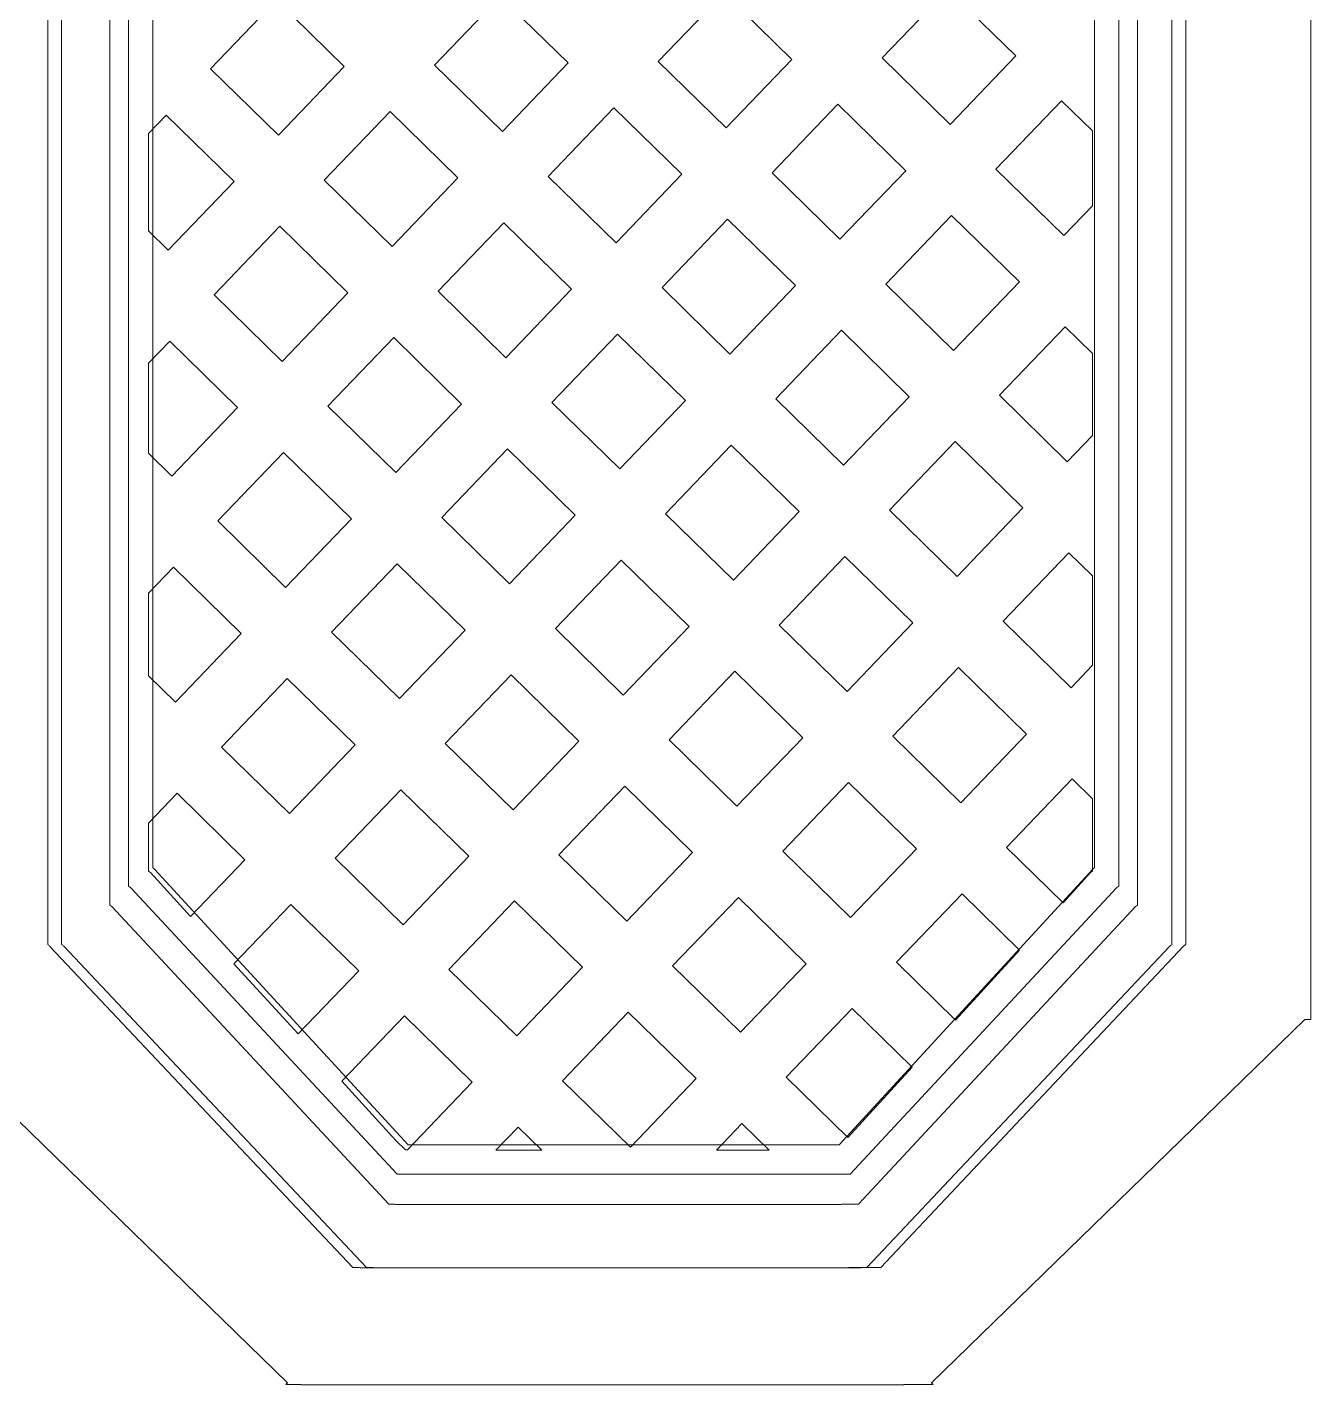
# Model space of a CAD drawing. Header units: centimetres. Extents: x -15.1 to 15.1, y -14.2 to 14.2.
# Drawn here: x 4.19 to 15.07, y -14.17 to -2.66 of the extents above; entities that cross this region are included whole.
import ezdxf

# ---------------------------------------------------------------- set-up
doc = ezdxf.new("R2010")
doc.units = ezdxf.units.CM
doc.header["$MEASUREMENT"] = 0
doc.layers.add('Layer 1', color=7, linetype='Continuous')

msp = doc.modelspace()

# ---------------------------------------------------------------- linework, layer by layer
at = {"layer": 'Layer 1', "color": 254, "lineweight": 15}
for points, knots in [([(-5.45154, 2.48245), (-5.45154, 2.48245), (-5.43583, 2.46839), (-5.43583, 2.46839), (-5.43583, 2.46839), (-5.43583, 2.46839), (-8.60091, -0.61401), (-8.60091, -0.61401), (-8.60091, -0.61401), (-8.60091, -0.61401), (-8.65217, -0.61401), (-8.65217, -0.61401), (-8.65217, -0.61401), (-8.65217, -0.61401), (-8.65217, -0.64874), (-8.65217, -0.64874), (-8.65217, -0.64874), (-8.65217, -0.64874), (-8.65217, -11.0386), (-8.65217, -11.0386), (-8.65217, -11.0386), (-8.65217, -11.0386), (-8.65217, -11.0725), (-8.65217, -11.0725), (-8.65217, -11.0725), (-8.65217, -11.0725), (-8.60091, -11.0725), (-8.60091, -11.0725), (-8.60091, -11.0725), (-8.60091, -11.0725), (-5.43583, -14.15489), (-5.43583, -14.15489), (-5.43583, -14.15489), (-5.43583, -14.15489), (-5.45154, -14.16895), (-5.45154, -14.16895), (-5.45154, -14.16895), (-5.45154, -14.16895), (-5.32421, -14.16895), (-5.32421, -14.16895), (-5.32421, -14.16895), (-5.32421, -14.16895), (-5.32421, -14.17144), (-5.32421, -14.17144), (-5.32421, -14.17144), (-5.32421, -14.17144), (-0.21197, -14.17144), (-0.21197, -14.17144), (-0.21197, -14.17144), (-0.21197, -14.17144), (-0.21197, -14.16895), (-0.21197, -14.16895), (-0.21197, -14.16895), (-0.21197, -14.16895), (0.03856, -14.16895), (0.03856, -14.16895), (0.03856, -14.16895), (0.03856, -14.16895), (0.02285, -14.15489), (0.02285, -14.15489), (0.02285, -14.15489), (0.02285, -14.15489), (3.18793, -11.0725), (3.18793, -11.0725), (3.18793, -11.0725), (3.18793, -11.0725), (3.22845, -11.0725), (3.22845, -11.0725), (3.22845, -11.0725), (3.22845, -11.0725), (6.39353, -14.15489), (6.39353, -14.15489), (6.39353, -14.15489), (6.39353, -14.15489), (6.37782, -14.16895), (6.37782, -14.16895), (6.37782, -14.16895), (6.37782, -14.16895), (6.50515, -14.16895), (6.50515, -14.16895), (6.50515, -14.16895), (6.50515, -14.16895), (6.50515, -14.17144), (6.50515, -14.17144), (6.50515, -14.17144), (6.50515, -14.17144), (11.6174, -14.17144), (11.6174, -14.17144), (11.6174, -14.17144), (11.6174, -14.17144), (11.6174, -14.16895), (11.6174, -14.16895), (11.6174, -14.16895), (11.6174, -14.16895), (11.86793, -14.16895), (11.86793, -14.16895), (11.86793, -14.16895), (11.86793, -14.16895), (11.85222, -14.15489), (11.85222, -14.15489), (11.85222, -14.15489), (11.85222, -14.15489), (15.0173, -11.0725), (15.0173, -11.0725), (15.0173, -11.0725), (15.0173, -11.0725), (15.06856, -11.0725), (15.06856, -11.0725), (15.06856, -11.0725), (15.06856, -11.0725), (15.06856, -11.03777), (15.06856, -11.03777), (15.06856, -11.03777), (15.06856, -11.03777), (15.06856, -0.64791), (15.06856, -0.64791), (15.06856, -0.64791), (15.06856, -0.64791), (15.06856, -0.61401), (15.06856, -0.61401), (15.06856, -0.61401), (15.06856, -0.61401), (15.0173, -0.61401), (15.0173, -0.61401), (15.0173, -0.61401), (15.0173, -0.61401), (11.85222, 2.46839), (11.85222, 2.46839), (11.85222, 2.46839), (11.85222, 2.46839), (11.86793, 2.48245), (11.86793, 2.48245), (11.86793, 2.48245), (11.86793, 2.48245), (10.335, 2.48245), (10.335, 2.48245), (10.335, 2.48245), (10.335, 2.48245), (10.335, 2.47997), (10.335, 2.47997), (10.335, 2.47997), (10.335, 2.47997), (7.91076, 2.47997), (7.91076, 2.47997), (7.91076, 2.47997), (7.91076, 2.47997), (7.91076, 2.48245), (7.91076, 2.48245), (7.91076, 2.48245), (7.91076, 2.48245), (6.37783, 2.48245), (6.37783, 2.48245), (6.37783, 2.48245), (6.37783, 2.48245), (6.39354, 2.46839), (6.39354, 2.46839), (6.39354, 2.46839), (6.39354, 2.46839), (3.22846, -0.61401), (3.22846, -0.61401), (3.22846, -0.61401), (3.22846, -0.61401), (3.18794, -0.61401), (3.18794, -0.61401), (3.18794, -0.61401), (3.18794, -0.61401), (0.02286, 2.46839), (0.02286, 2.46839), (0.02286, 2.46839), (0.02286, 2.46839), (0.03857, 2.48245), (0.03857, 2.48245), (0.03857, 2.48245), (0.03857, 2.48245), (-1.49436, 2.48245), (-1.49436, 2.48245), (-1.49436, 2.48245), (-1.49436, 2.48245), (-1.49436, 2.47997), (-1.49436, 2.47997), (-1.49436, 2.47997), (-1.49436, 2.47997), (-3.9186, 2.47997), (-3.9186, 2.47997), (-3.9186, 2.47997), (-3.9186, 2.47997), (-3.9186, 2.48245), (-3.9186, 2.48245), (-3.9186, 2.48245), (-3.9186, 2.48245), (-5.45153, 2.48245), (-5.45153, 2.48245), (-5.45153, 2.48245), (-5.45153, 2.48245), (-5.45154, 2.48245), (-5.45154, 2.48245)], [0, 0, 0, 0, 0.02, 0.02, 0.02, 0.02, 0.04, 0.04, 0.04, 0.04, 0.06, 0.06, 0.06, 0.06, 0.08, 0.08, 0.08, 0.08, 0.1, 0.1, 0.1, 0.1, 0.12, 0.12, 0.12, 0.12, 0.14, 0.14, 0.14, 0.14, 0.16, 0.16, 0.16, 0.16, 0.18, 0.18, 0.18, 0.18, 0.2, 0.2, 0.2, 0.2, 0.22, 0.22, 0.22, 0.22, 0.24, 0.24, 0.24, 0.24, 0.26, 0.26, 0.26, 0.26, 0.28, 0.28, 0.28, 0.28, 0.3, 0.3, 0.3, 0.3, 0.32, 0.32, 0.32, 0.32, 0.34, 0.34, 0.34, 0.34, 0.36, 0.36, 0.36, 0.36, 0.38, 0.38, 0.38, 0.38, 0.4, 0.4, 0.4, 0.4, 0.42, 0.42, 0.42, 0.42, 0.44, 0.44, 0.44, 0.44, 0.46, 0.46, 0.46, 0.46, 0.48, 0.48, 0.48, 0.48, 0.5, 0.5, 0.5, 0.5, 0.52, 0.52, 0.52, 0.52, 0.54, 0.54, 0.54, 0.54, 0.56, 0.56, 0.56, 0.56, 0.58, 0.58, 0.58, 0.58, 0.6, 0.6, 0.6, 0.6, 0.62, 0.62, 0.62, 0.62, 0.64, 0.64, 0.64, 0.64, 0.66, 0.66, 0.66, 0.66, 0.68, 0.68, 0.68, 0.68, 0.7, 0.7, 0.7, 0.7, 0.72, 0.72, 0.72, 0.72, 0.74, 0.74, 0.74, 0.74, 0.76, 0.76, 0.76, 0.76, 0.78, 0.78, 0.78, 0.78, 0.8, 0.8, 0.8, 0.8, 0.82, 0.82, 0.82, 0.82, 0.84, 0.84, 0.84, 0.84, 0.86, 0.86, 0.86, 0.86, 0.88, 0.88, 0.88, 0.88, 0.9, 0.9, 0.9, 0.9, 0.92, 0.92, 0.92, 0.92, 0.94, 0.94, 0.94, 0.94, 0.96, 0.96, 0.96, 0.96, 1, 1, 1, 1]), ([(8.19597, -2.40076), (8.19597, -2.40076), (8.77144, -2.963), (8.77144, -2.963), (8.77144, -2.963), (8.77144, -2.963), (8.21416, -3.54426), (8.21416, -3.54426), (8.21416, -3.54426), (8.21416, -3.54426), (7.63869, -2.98202), (7.63869, -2.98202), (7.63869, -2.98202), (7.63869, -2.98202), (8.19597, -2.40076), (8.19597, -2.40076)], [0, 0, 0, 0, 0.2, 0.2, 0.2, 0.2, 0.4, 0.4, 0.4, 0.4, 0.6, 0.6, 0.6, 0.6, 1, 1, 1, 1]), ([(10.09353, -2.36935), (10.09353, -2.36935), (10.669, -2.93324), (10.669, -2.93324), (10.669, -2.93324), (10.669, -2.93324), (10.11172, -3.5145), (10.11172, -3.5145), (10.11172, -3.5145), (10.11172, -3.5145), (9.53625, -2.95143), (9.53625, -2.95143), (9.53625, -2.95143), (9.53625, -2.95143), (10.09353, -2.36935), (10.09353, -2.36935)], [0, 0, 0, 0, 0.2, 0.2, 0.2, 0.2, 0.4, 0.4, 0.4, 0.4, 0.6, 0.6, 0.6, 0.6, 1, 1, 1, 1]), ([(11.99191, -2.34041), (11.99191, -2.34041), (12.56738, -2.90265), (12.56738, -2.90265), (12.56738, -2.90265), (12.56738, -2.90265), (12.0101, -3.48391), (12.0101, -3.48391), (12.0101, -3.48391), (12.0101, -3.48391), (11.43463, -2.92084), (11.43463, -2.92084), (11.43463, -2.92084), (11.43463, -2.92084), (11.99191, -2.34041), (11.99191, -2.34041)], [0, 0, 0, 0, 0.2, 0.2, 0.2, 0.2, 0.4, 0.4, 0.4, 0.4, 0.6, 0.6, 0.6, 0.6, 1, 1, 1, 1]), ([(6.29841, -2.43136), (6.29841, -2.43136), (6.87388, -2.99443), (6.87388, -2.99443), (6.87388, -2.99443), (6.87388, -2.99443), (6.3166, -3.57651), (6.3166, -3.57651), (6.3166, -3.57651), (6.3166, -3.57651), (5.74031, -3.01262), (5.74031, -3.01262), (5.74031, -3.01262), (5.74031, -3.01262), (6.29841, -2.43136), (6.29841, -2.43136)], [0, 0, 0, 0, 0.2, 0.2, 0.2, 0.2, 0.4, 0.4, 0.4, 0.4, 0.6, 0.6, 0.6, 0.6, 1, 1, 1, 1]), ([(11.05842, -3.31358), (11.05842, -3.31358), (11.63389, -3.87665), (11.63389, -3.87665), (11.63389, -3.87665), (11.63389, -3.87665), (11.07661, -4.45791), (11.07661, -4.45791), (11.07661, -4.45791), (11.07661, -4.45791), (10.50031, -3.89484), (10.50031, -3.89484), (10.50031, -3.89484), (10.50031, -3.89484), (11.05842, -3.31358), (11.05842, -3.31358)], [0, 0, 0, 0, 0.2, 0.2, 0.2, 0.2, 0.4, 0.4, 0.4, 0.4, 0.6, 0.6, 0.6, 0.6, 1, 1, 1, 1]), ([(12.95597, -3.28298), (12.95597, -3.28298), (13.21725, -3.5393), (13.21725, -3.5393), (13.21725, -3.5393), (13.21725, -3.5393), (13.21725, -4.17347), (13.21725, -4.17347), (13.21725, -4.17347), (13.21725, -4.17347), (12.97416, -4.4273), (12.97416, -4.4273), (12.97416, -4.4273), (12.97416, -4.4273), (12.39787, -3.86423), (12.39787, -3.86423), (12.39787, -3.86423), (12.39787, -3.86423), (12.95597, -3.28297), (12.95597, -3.28297), (12.95597, -3.28297), (12.95597, -3.28297), (12.95597, -3.28298), (12.95597, -3.28298)], [0, 0, 0, 0, 0.14285714, 0.14285714, 0.14285714, 0.14285714, 0.28571429, 0.28571429, 0.28571429, 0.28571429, 0.42857143, 0.42857143, 0.42857143, 0.42857143, 0.57142857, 0.57142857, 0.57142857, 0.57142857, 0.71428571, 0.71428571, 0.71428571, 0.71428571, 1, 1, 1, 1]), ([(5.36409, -3.40535), (5.36409, -3.40535), (5.94039, -3.96842), (5.94039, -3.96842), (5.94039, -3.96842), (5.94039, -3.96842), (5.38228, -4.54968), (5.38228, -4.54968), (5.38228, -4.54968), (5.38228, -4.54968), (5.21526, -4.38597), (5.21526, -4.38597), (5.21526, -4.38597), (5.21526, -4.38597), (5.21526, -3.56163), (5.21526, -3.56163), (5.21526, -3.56163), (5.21526, -3.56163), (5.36409, -3.40536), (5.36409, -3.40536), (5.36409, -3.40536), (5.36409, -3.40536), (5.36409, -3.40535), (5.36409, -3.40535)], [0, 0, 0, 0, 0.14285714, 0.14285714, 0.14285714, 0.14285714, 0.28571429, 0.28571429, 0.28571429, 0.28571429, 0.42857143, 0.42857143, 0.42857143, 0.42857143, 0.57142857, 0.57142857, 0.57142857, 0.57142857, 0.71428571, 0.71428571, 0.71428571, 0.71428571, 1, 1, 1, 1]), ([(7.26165, -3.37476), (7.26165, -3.37476), (7.83794, -3.93783), (7.83794, -3.93783), (7.83794, -3.93783), (7.83794, -3.93783), (7.27984, -4.51909), (7.27984, -4.51909), (7.27984, -4.51909), (7.27984, -4.51909), (6.70437, -3.95602), (6.70437, -3.95602), (6.70437, -3.95602), (6.70437, -3.95602), (7.26165, -3.37476), (7.26165, -3.37476)], [0, 0, 0, 0, 0.2, 0.2, 0.2, 0.2, 0.4, 0.4, 0.4, 0.4, 0.6, 0.6, 0.6, 0.6, 1, 1, 1, 1]), ([(9.16003, -3.34334), (9.16003, -3.34334), (9.7355, -3.90641), (9.7355, -3.90641), (9.7355, -3.90641), (9.7355, -3.90641), (9.17822, -4.48849), (9.17822, -4.48849), (9.17822, -4.48849), (9.17822, -4.48849), (8.60275, -3.9246), (8.60275, -3.9246), (8.60275, -3.9246), (8.60275, -3.9246), (9.16003, -3.34334), (9.16003, -3.34334)], [0, 0, 0, 0, 0.2, 0.2, 0.2, 0.2, 0.4, 0.4, 0.4, 0.4, 0.6, 0.6, 0.6, 0.6, 1, 1, 1, 1]), ([(12.02165, -4.25698), (12.02165, -4.25698), (12.59795, -4.82005), (12.59795, -4.82005), (12.59795, -4.82005), (12.59795, -4.82005), (12.03984, -5.40131), (12.03984, -5.40131), (12.03984, -5.40131), (12.03984, -5.40131), (11.4652, -4.83824), (11.4652, -4.83824), (11.4652, -4.83824), (11.4652, -4.83824), (12.02165, -4.25698), (12.02165, -4.25698)], [0, 0, 0, 0, 0.2, 0.2, 0.2, 0.2, 0.4, 0.4, 0.4, 0.4, 0.6, 0.6, 0.6, 0.6, 1, 1, 1, 1]), ([(6.32815, -4.34793), (6.32815, -4.34793), (6.90362, -4.911), (6.90362, -4.911), (6.90362, -4.911), (6.90362, -4.911), (6.34634, -5.49308), (6.34634, -5.49308), (6.34634, -5.49308), (6.34634, -5.49308), (5.7717, -4.92919), (5.7717, -4.92919), (5.7717, -4.92919), (5.7717, -4.92919), (6.32815, -4.34793), (6.32815, -4.34793)], [0, 0, 0, 0, 0.2, 0.2, 0.2, 0.2, 0.4, 0.4, 0.4, 0.4, 0.6, 0.6, 0.6, 0.6, 1, 1, 1, 1]), ([(8.22571, -4.31817), (8.22571, -4.31817), (8.80118, -4.88124), (8.80118, -4.88124), (8.80118, -4.88124), (8.80118, -4.88124), (8.2439, -5.4625), (8.2439, -5.4625), (8.2439, -5.4625), (8.2439, -5.4625), (7.66926, -4.89943), (7.66926, -4.89943), (7.66926, -4.89943), (7.66926, -4.89943), (8.22571, -4.31817), (8.22571, -4.31817)], [0, 0, 0, 0, 0.2, 0.2, 0.2, 0.2, 0.4, 0.4, 0.4, 0.4, 0.6, 0.6, 0.6, 0.6, 1, 1, 1, 1]), ([(10.12409, -4.28675), (10.12409, -4.28675), (10.70038, -4.84982), (10.70038, -4.84982), (10.70038, -4.84982), (10.70038, -4.84982), (10.14228, -5.4319), (10.14228, -5.4319), (10.14228, -5.4319), (10.14228, -5.4319), (9.56764, -4.86801), (9.56764, -4.86801), (9.56764, -4.86801), (9.56764, -4.86801), (10.12409, -4.28675), (10.12409, -4.28675)], [0, 0, 0, 0, 0.2, 0.2, 0.2, 0.2, 0.4, 0.4, 0.4, 0.4, 0.6, 0.6, 0.6, 0.6, 1, 1, 1, 1]), ([(7.29304, -5.29134), (7.29304, -5.29134), (7.86768, -5.85523), (7.86768, -5.85523), (7.86768, -5.85523), (7.86768, -5.85523), (7.3104, -6.43566), (7.3104, -6.43566), (7.3104, -6.43566), (7.3104, -6.43566), (6.73576, -5.87342), (6.73576, -5.87342), (6.73576, -5.87342), (6.73576, -5.87342), (7.29304, -5.29134), (7.29304, -5.29134)], [0, 0, 0, 0, 0.2, 0.2, 0.2, 0.2, 0.4, 0.4, 0.4, 0.4, 0.6, 0.6, 0.6, 0.6, 1, 1, 1, 1]), ([(9.1906, -5.26157), (9.1906, -5.26157), (9.76607, -5.82464), (9.76607, -5.82464), (9.76607, -5.82464), (9.76607, -5.82464), (9.20879, -6.4059), (9.20879, -6.4059), (9.20879, -6.4059), (9.20879, -6.4059), (8.63332, -5.84283), (8.63332, -5.84283), (8.63332, -5.84283), (8.63332, -5.84283), (9.1906, -5.26157), (9.1906, -5.26157)], [0, 0, 0, 0, 0.2, 0.2, 0.2, 0.2, 0.4, 0.4, 0.4, 0.4, 0.6, 0.6, 0.6, 0.6, 1, 1, 1, 1]), ([(11.08898, -5.23015), (11.08898, -5.23015), (11.66362, -5.79404), (11.66362, -5.79404), (11.66362, -5.79404), (11.66362, -5.79404), (11.10634, -6.37447), (11.10634, -6.37447), (11.10634, -6.37447), (11.10634, -6.37447), (10.5317, -5.81223), (10.5317, -5.81223), (10.5317, -5.81223), (10.5317, -5.81223), (11.08898, -5.23015), (11.08898, -5.23015)], [0, 0, 0, 0, 0.2, 0.2, 0.2, 0.2, 0.4, 0.4, 0.4, 0.4, 0.6, 0.6, 0.6, 0.6, 1, 1, 1, 1]), ([(12.98654, -5.19956), (12.98654, -5.19956), (13.21722, -5.42611), (13.21722, -5.42611), (13.21722, -5.42611), (13.21722, -5.42611), (13.21722, -6.12147), (13.21722, -6.12147), (13.21722, -6.12147), (13.21722, -6.12147), (13.0039, -6.34389), (13.0039, -6.34389), (13.0039, -6.34389), (13.0039, -6.34389), (12.42926, -5.78082), (12.42926, -5.78082), (12.42926, -5.78082), (12.42926, -5.78082), (12.98654, -5.19956), (12.98654, -5.19956)], [0, 0, 0, 0, 0.16666667, 0.16666667, 0.16666667, 0.16666667, 0.33333333, 0.33333333, 0.33333333, 0.33333333, 0.5, 0.5, 0.5, 0.5, 0.66666667, 0.66666667, 0.66666667, 0.66666667, 1, 1, 1, 1]), ([(5.39548, -5.32193), (5.39548, -5.32193), (5.97012, -5.885), (5.97012, -5.885), (5.97012, -5.885), (5.97012, -5.885), (5.41284, -6.46626), (5.41284, -6.46626), (5.41284, -6.46626), (5.41284, -6.46626), (5.21523, -6.27196), (5.21523, -6.27196), (5.21523, -6.27196), (5.21523, -6.27196), (5.21523, -5.50963), (5.21523, -5.50963), (5.21523, -5.50963), (5.21523, -5.50963), (5.39548, -5.32194), (5.39548, -5.32194), (5.39548, -5.32194), (5.39548, -5.32194), (5.39548, -5.32193), (5.39548, -5.32193)], [0, 0, 0, 0, 0.14285714, 0.14285714, 0.14285714, 0.14285714, 0.28571429, 0.28571429, 0.28571429, 0.28571429, 0.42857143, 0.42857143, 0.42857143, 0.42857143, 0.57142857, 0.57142857, 0.57142857, 0.57142857, 0.71428571, 0.71428571, 0.71428571, 0.71428571, 1, 1, 1, 1]), ([(10.15464, -6.20498), (10.15464, -6.20498), (10.72928, -6.76722), (10.72928, -6.76722), (10.72928, -6.76722), (10.72928, -6.76722), (10.17283, -7.34848), (10.17283, -7.34848), (10.17283, -7.34848), (10.17283, -7.34848), (9.59736, -6.78624), (9.59736, -6.78624), (9.59736, -6.78624), (9.59736, -6.78624), (10.15464, -6.20498), (10.15464, -6.20498)], [0, 0, 0, 0, 0.2, 0.2, 0.2, 0.2, 0.4, 0.4, 0.4, 0.4, 0.6, 0.6, 0.6, 0.6, 1, 1, 1, 1]), ([(12.05303, -6.17273), (12.05303, -6.17273), (12.62767, -6.73662), (12.62767, -6.73662), (12.62767, -6.73662), (12.62767, -6.73662), (12.07039, -7.31788), (12.07039, -7.31788), (12.07039, -7.31788), (12.07039, -7.31788), (11.49575, -6.75481), (11.49575, -6.75481), (11.49575, -6.75481), (11.49575, -6.75481), (12.05303, -6.17273), (12.05303, -6.17273)], [0, 0, 0, 0, 0.2, 0.2, 0.2, 0.2, 0.4, 0.4, 0.4, 0.4, 0.6, 0.6, 0.6, 0.6, 1, 1, 1, 1]), ([(6.35953, -6.26533), (6.35953, -6.26533), (6.93417, -6.82757), (6.93417, -6.82757), (6.93417, -6.82757), (6.93417, -6.82757), (6.37689, -7.40965), (6.37689, -7.40965), (6.37689, -7.40965), (6.37689, -7.40965), (5.80142, -6.84658), (5.80142, -6.84658), (5.80142, -6.84658), (5.80142, -6.84658), (6.35952, -6.26532), (6.35952, -6.26532), (6.35952, -6.26532), (6.35952, -6.26532), (6.35953, -6.26533), (6.35953, -6.26533)], [0, 0, 0, 0, 0.16666667, 0.16666667, 0.16666667, 0.16666667, 0.33333333, 0.33333333, 0.33333333, 0.33333333, 0.5, 0.5, 0.5, 0.5, 0.66666667, 0.66666667, 0.66666667, 0.66666667, 1, 1, 1, 1]), ([(8.25709, -6.23474), (8.25709, -6.23474), (8.83256, -6.79781), (8.83256, -6.79781), (8.83256, -6.79781), (8.83256, -6.79781), (8.27445, -7.37989), (8.27445, -7.37989), (8.27445, -7.37989), (8.27445, -7.37989), (7.69981, -6.816), (7.69981, -6.816), (7.69981, -6.816), (7.69981, -6.816), (8.25709, -6.23474), (8.25709, -6.23474)], [0, 0, 0, 0, 0.2, 0.2, 0.2, 0.2, 0.4, 0.4, 0.4, 0.4, 0.6, 0.6, 0.6, 0.6, 1, 1, 1, 1]), ([(13.01708, -7.11696), (13.01708, -7.11696), (13.21717, -7.31292), (13.21717, -7.31292), (13.21717, -7.31292), (13.21717, -7.31292), (13.21717, -8.06946), (13.21717, -8.06946), (13.21717, -8.06946), (13.21717, -8.06946), (13.03527, -8.26046), (13.03527, -8.26046), (13.03527, -8.26046), (13.03527, -8.26046), (12.45898, -7.69739), (12.45898, -7.69739), (12.45898, -7.69739), (12.45898, -7.69739), (13.01708, -7.11696), (13.01708, -7.11696)], [0, 0, 0, 0, 0.16666667, 0.16666667, 0.16666667, 0.16666667, 0.33333333, 0.33333333, 0.33333333, 0.33333333, 0.5, 0.5, 0.5, 0.5, 0.66666667, 0.66666667, 0.66666667, 0.66666667, 1, 1, 1, 1]), ([(5.42519, -7.23933), (5.42519, -7.23933), (6.00066, -7.80157), (6.00066, -7.80157), (6.00066, -7.80157), (6.00066, -7.80157), (5.44338, -8.38283), (5.44338, -8.38283), (5.44338, -8.38283), (5.44338, -8.38283), (5.21518, -8.15959), (5.21518, -8.15959), (5.21518, -8.15959), (5.21518, -8.15959), (5.21518, -7.45844), (5.21518, -7.45844), (5.21518, -7.45844), (5.21518, -7.45844), (5.42519, -7.23933), (5.42519, -7.23933)], [0, 0, 0, 0, 0.16666667, 0.16666667, 0.16666667, 0.16666667, 0.33333333, 0.33333333, 0.33333333, 0.33333333, 0.5, 0.5, 0.5, 0.5, 0.66666667, 0.66666667, 0.66666667, 0.66666667, 1, 1, 1, 1]), ([(7.32358, -7.20874), (7.32358, -7.20874), (7.89822, -7.77181), (7.89822, -7.77181), (7.89822, -7.77181), (7.89822, -7.77181), (7.34177, -8.35307), (7.34177, -8.35307), (7.34177, -8.35307), (7.34177, -8.35307), (6.7663, -7.79), (6.7663, -7.79), (6.7663, -7.79), (6.7663, -7.79), (7.32358, -7.20874), (7.32358, -7.20874)], [0, 0, 0, 0, 0.2, 0.2, 0.2, 0.2, 0.4, 0.4, 0.4, 0.4, 0.6, 0.6, 0.6, 0.6, 1, 1, 1, 1]), ([(9.22114, -7.17815), (9.22114, -7.17815), (9.79661, -7.74122), (9.79661, -7.74122), (9.79661, -7.74122), (9.79661, -7.74122), (9.23933, -8.32248), (9.23933, -8.32248), (9.23933, -8.32248), (9.23933, -8.32248), (8.66386, -7.75941), (8.66386, -7.75941), (8.66386, -7.75941), (8.66386, -7.75941), (9.22114, -7.17815), (9.22114, -7.17815)], [0, 0, 0, 0, 0.2, 0.2, 0.2, 0.2, 0.4, 0.4, 0.4, 0.4, 0.6, 0.6, 0.6, 0.6, 1, 1, 1, 1]), ([(11.11869, -7.14756), (11.11869, -7.14756), (11.69416, -7.71063), (11.69416, -7.71063), (11.69416, -7.71063), (11.69416, -7.71063), (11.13688, -8.29189), (11.13688, -8.29189), (11.13688, -8.29189), (11.13688, -8.29189), (10.56141, -7.72882), (10.56141, -7.72882), (10.56141, -7.72882), (10.56141, -7.72882), (11.11869, -7.14756), (11.11869, -7.14756)], [0, 0, 0, 0, 0.2, 0.2, 0.2, 0.2, 0.4, 0.4, 0.4, 0.4, 0.6, 0.6, 0.6, 0.6, 1, 1, 1, 1]), ([(8.28763, -8.15132), (8.28763, -8.15132), (8.8631, -8.71439), (8.8631, -8.71439), (8.8631, -8.71439), (8.8631, -8.71439), (8.30582, -9.29647), (8.30582, -9.29647), (8.30582, -9.29647), (8.30582, -9.29647), (7.73035, -8.73258), (7.73035, -8.73258), (7.73035, -8.73258), (7.73035, -8.73258), (8.28763, -8.15132), (8.28763, -8.15132)], [0, 0, 0, 0, 0.2, 0.2, 0.2, 0.2, 0.4, 0.4, 0.4, 0.4, 0.6, 0.6, 0.6, 0.6, 1, 1, 1, 1]), ([(10.18519, -8.12155), (10.18519, -8.12155), (10.76066, -8.68462), (10.76066, -8.68462), (10.76066, -8.68462), (10.76066, -8.68462), (10.20338, -9.26588), (10.20338, -9.26588), (10.20338, -9.26588), (10.20338, -9.26588), (9.62791, -8.70281), (9.62791, -8.70281), (9.62791, -8.70281), (9.62791, -8.70281), (10.18519, -8.12155), (10.18519, -8.12155)], [0, 0, 0, 0, 0.2, 0.2, 0.2, 0.2, 0.4, 0.4, 0.4, 0.4, 0.6, 0.6, 0.6, 0.6, 1, 1, 1, 1]), ([(12.08274, -8.09013), (12.08274, -8.09013), (12.65821, -8.6532), (12.65821, -8.6532), (12.65821, -8.6532), (12.65821, -8.6532), (12.10093, -9.23528), (12.10093, -9.23528), (12.10093, -9.23528), (12.10093, -9.23528), (11.52464, -8.67139), (11.52464, -8.67139), (11.52464, -8.67139), (11.52464, -8.67139), (12.08274, -8.09013), (12.08274, -8.09013)], [0, 0, 0, 0, 0.2, 0.2, 0.2, 0.2, 0.4, 0.4, 0.4, 0.4, 0.6, 0.6, 0.6, 0.6, 1, 1, 1, 1]), ([(6.39007, -8.18274), (6.39007, -8.18274), (6.96554, -8.74581), (6.96554, -8.74581), (6.96554, -8.74581), (6.96554, -8.74581), (6.40826, -9.32707), (6.40826, -9.32707), (6.40826, -9.32707), (6.40826, -9.32707), (5.83279, -8.764), (5.83279, -8.764), (5.83279, -8.764), (5.83279, -8.764), (6.39007, -8.18274), (6.39007, -8.18274)], [0, 0, 0, 0, 0.2, 0.2, 0.2, 0.2, 0.4, 0.4, 0.4, 0.4, 0.6, 0.6, 0.6, 0.6, 1, 1, 1, 1]), ([(11.14841, -9.06413), (11.14841, -9.06413), (11.72471, -9.6272), (11.72471, -9.6272), (11.72471, -9.6272), (11.72471, -9.6272), (11.1666, -10.20846), (11.1666, -10.20846), (11.1666, -10.20846), (11.1666, -10.20846), (10.59113, -9.64539), (10.59113, -9.64539), (10.59113, -9.64539), (10.59113, -9.64539), (11.14841, -9.06413), (11.14841, -9.06413)], [0, 0, 0, 0, 0.2, 0.2, 0.2, 0.2, 0.4, 0.4, 0.4, 0.4, 0.6, 0.6, 0.6, 0.6, 1, 1, 1, 1]), ([(13.04597, -9.03354), (13.04597, -9.03354), (13.21712, -9.20139), (13.21712, -9.20139), (13.21712, -9.20139), (13.21712, -9.20139), (13.21712, -9.81572), (13.21712, -9.81572), (13.21712, -9.81572), (13.21133, -9.81881), (13.20611, -9.82241), (13.20141, -9.8273), (13.20141, -9.8273), (13.20141, -9.8273), (12.96742, -10.08362), (12.96742, -10.08362), (12.96742, -10.08362), (12.96742, -10.08362), (12.48869, -9.61564), (12.48869, -9.61564), (12.48869, -9.61564), (12.48869, -9.61564), (13.04597, -9.03356), (13.04597, -9.03356), (13.04597, -9.03356), (13.04597, -9.03356), (13.04597, -9.03354), (13.04597, -9.03354)], [0, 0, 0, 0, 0.125, 0.125, 0.125, 0.125, 0.25, 0.25, 0.25, 0.25, 0.375, 0.375, 0.375, 0.375, 0.5, 0.5, 0.5, 0.5, 0.625, 0.625, 0.625, 0.625, 0.75, 0.75, 0.75, 0.75, 1, 1, 1, 1]), ([(5.45656, -9.15591), (5.45656, -9.15591), (6.03203, -9.7198), (6.03203, -9.7198), (6.03203, -9.7198), (6.03203, -9.7198), (5.57149, -10.19936), (5.57149, -10.19936), (5.57149, -10.19936), (5.57149, -10.19936), (5.23084, -9.82729), (5.23084, -9.82729), (5.23084, -9.82729), (5.22618, -9.82218), (5.22096, -9.81817), (5.21513, -9.81489), (5.21513, -9.81489), (5.21513, -9.81489), (5.21513, -9.40809), (5.21513, -9.40809), (5.21513, -9.40809), (5.21513, -9.40809), (5.45656, -9.15591), (5.45656, -9.15591)], [0, 0, 0, 0, 0.14285714, 0.14285714, 0.14285714, 0.14285714, 0.28571429, 0.28571429, 0.28571429, 0.28571429, 0.42857143, 0.42857143, 0.42857143, 0.42857143, 0.57142857, 0.57142857, 0.57142857, 0.57142857, 0.71428571, 0.71428571, 0.71428571, 0.71428571, 1, 1, 1, 1]), ([(7.35412, -9.12532), (7.35412, -9.12532), (7.92959, -9.68839), (7.92959, -9.68839), (7.92959, -9.68839), (7.92959, -9.68839), (7.37231, -10.26965), (7.37231, -10.26965), (7.37231, -10.26965), (7.37231, -10.26965), (6.79601, -9.70658), (6.79601, -9.70658), (6.79601, -9.70658), (6.79601, -9.70658), (7.35412, -9.12532), (7.35412, -9.12532)], [0, 0, 0, 0, 0.2, 0.2, 0.2, 0.2, 0.4, 0.4, 0.4, 0.4, 0.6, 0.6, 0.6, 0.6, 1, 1, 1, 1]), ([(9.25167, -9.09472), (9.25167, -9.09472), (9.82714, -9.65861), (9.82714, -9.65861), (9.82714, -9.65861), (9.82714, -9.65861), (9.26986, -10.23904), (9.26986, -10.23904), (9.26986, -10.23904), (9.26986, -10.23904), (8.69357, -9.6768), (8.69357, -9.6768), (8.69357, -9.6768), (8.69357, -9.6768), (9.25167, -9.09472), (9.25167, -9.09472)], [0, 0, 0, 0, 0.2, 0.2, 0.2, 0.2, 0.4, 0.4, 0.4, 0.4, 0.6, 0.6, 0.6, 0.6, 1, 1, 1, 1]), ([(12.11245, -10.00753), (12.11245, -10.00753), (12.59945, -10.48461), (12.59945, -10.48461), (12.59945, -10.48461), (12.59945, -10.48461), (12.05457, -11.07827), (12.05457, -11.07827), (12.05457, -11.07827), (12.05457, -11.07827), (11.55517, -10.58879), (11.55517, -10.58879), (11.55517, -10.58879), (11.55517, -10.58879), (12.11245, -10.00753), (12.11245, -10.00753)], [0, 0, 0, 0, 0.2, 0.2, 0.2, 0.2, 0.4, 0.4, 0.4, 0.4, 0.6, 0.6, 0.6, 0.6, 1, 1, 1, 1]), ([(6.41978, -10.09931), (6.41978, -10.09931), (6.99607, -10.66238), (6.99607, -10.66238), (6.99607, -10.66238), (6.99607, -10.66238), (6.48427, -11.19485), (6.48427, -11.19485), (6.48427, -11.19485), (6.48427, -11.19485), (5.93857, -10.60037), (5.93857, -10.60037), (5.93857, -10.60037), (5.93857, -10.60037), (6.41978, -10.09932), (6.41978, -10.09932), (6.41978, -10.09932), (6.41978, -10.09932), (6.41978, -10.09931), (6.41978, -10.09931)], [0, 0, 0, 0, 0.16666667, 0.16666667, 0.16666667, 0.16666667, 0.33333333, 0.33333333, 0.33333333, 0.33333333, 0.5, 0.5, 0.5, 0.5, 0.66666667, 0.66666667, 0.66666667, 0.66666667, 1, 1, 1, 1]), ([(8.31734, -10.06872), (8.31734, -10.06872), (8.89364, -10.63096), (8.89364, -10.63096), (8.89364, -10.63096), (8.89364, -10.63096), (8.33553, -11.21304), (8.33553, -11.21304), (8.33553, -11.21304), (8.33553, -11.21304), (7.76006, -10.64997), (7.76006, -10.64997), (7.76006, -10.64997), (7.76006, -10.64997), (8.31734, -10.06871), (8.31734, -10.06871), (8.31734, -10.06871), (8.31734, -10.06871), (8.31734, -10.06872), (8.31734, -10.06872)], [0, 0, 0, 0, 0.16666667, 0.16666667, 0.16666667, 0.16666667, 0.33333333, 0.33333333, 0.33333333, 0.33333333, 0.5, 0.5, 0.5, 0.5, 0.66666667, 0.66666667, 0.66666667, 0.66666667, 1, 1, 1, 1]), ([(10.2149, -10.03813), (10.2149, -10.03813), (10.79119, -10.6012), (10.79119, -10.6012), (10.79119, -10.6012), (10.79119, -10.6012), (10.23309, -11.18246), (10.23309, -11.18246), (10.23309, -11.18246), (10.23309, -11.18246), (9.65762, -10.61939), (9.65762, -10.61939), (9.65762, -10.61939), (9.65762, -10.61939), (10.2149, -10.03813), (10.2149, -10.03813)], [0, 0, 0, 0, 0.2, 0.2, 0.2, 0.2, 0.4, 0.4, 0.4, 0.4, 0.6, 0.6, 0.6, 0.6, 1, 1, 1, 1]), ([(7.38384, -11.04272), (7.38384, -11.04272), (7.95931, -11.60496), (7.95931, -11.60496), (7.95931, -11.60496), (7.95931, -11.60496), (7.40947, -12.17877), (7.40947, -12.17877), (7.40947, -12.17877), (7.40947, -12.17877), (7.39376, -12.17877), (7.39376, -12.17877), (7.39376, -12.17877), (7.39376, -12.17877), (7.3119, -12.09857), (7.3119, -12.09857), (7.3119, -12.09857), (7.3119, -12.09857), (6.85219, -11.59669), (6.85219, -11.59669), (6.85219, -11.59669), (6.85219, -11.59669), (7.38384, -11.04272), (7.38384, -11.04272)], [0, 0, 0, 0, 0.14285714, 0.14285714, 0.14285714, 0.14285714, 0.28571429, 0.28571429, 0.28571429, 0.28571429, 0.42857143, 0.42857143, 0.42857143, 0.42857143, 0.57142857, 0.57142857, 0.57142857, 0.57142857, 0.71428571, 0.71428571, 0.71428571, 0.71428571, 1, 1, 1, 1]), ([(9.2814, -11.0113), (9.2814, -11.0113), (9.85687, -11.57519), (9.85687, -11.57519), (9.85687, -11.57519), (9.85687, -11.57519), (9.29959, -12.15645), (9.29959, -12.15645), (9.29959, -12.15645), (9.29959, -12.15645), (8.72412, -11.59338), (8.72412, -11.59338), (8.72412, -11.59338), (8.72412, -11.59338), (9.2814, -11.0113), (9.2814, -11.0113)], [0, 0, 0, 0, 0.2, 0.2, 0.2, 0.2, 0.4, 0.4, 0.4, 0.4, 0.6, 0.6, 0.6, 0.6, 1, 1, 1, 1]), ([(11.17896, -10.98153), (11.17896, -10.98153), (11.68745, -11.47845), (11.68745, -11.47845), (11.68745, -11.47845), (11.68745, -11.47845), (11.1434, -12.07293), (11.1434, -12.07293), (11.1434, -12.07293), (11.1434, -12.07293), (10.62168, -11.56195), (10.62168, -11.56195), (10.62168, -11.56195), (10.62168, -11.56195), (11.17896, -10.98152), (11.17896, -10.98152), (11.17896, -10.98152), (11.17896, -10.98152), (11.17896, -10.98153), (11.17896, -10.98153)], [0, 0, 0, 0, 0.16666667, 0.16666667, 0.16666667, 0.16666667, 0.33333333, 0.33333333, 0.33333333, 0.33333333, 0.5, 0.5, 0.5, 0.5, 0.66666667, 0.66666667, 0.66666667, 0.66666667, 1, 1, 1, 1]), ([(10.24548, -11.9547), (10.24548, -11.9547), (10.47616, -12.18125), (10.47616, -12.18125), (10.47616, -12.18125), (10.47616, -12.18125), (10.02885, -12.18125), (10.02885, -12.18125), (10.02885, -12.18125), (10.02885, -12.18125), (10.24548, -11.9547), (10.24548, -11.9547)], [0, 0, 0, 0, 0.25, 0.25, 0.25, 0.25, 0.5, 0.5, 0.5, 0.5, 1, 1, 1, 1]), ([(8.34792, -11.98529), (8.34792, -11.98529), (8.54801, -12.18125), (8.54801, -12.18125), (8.54801, -12.18125), (8.54801, -12.18125), (8.16023, -12.18125), (8.16023, -12.18125), (8.16023, -12.18125), (8.16023, -12.18125), (8.34792, -11.98529), (8.34792, -11.98529)], [0, 0, 0, 0, 0.25, 0.25, 0.25, 0.25, 0.5, 0.5, 0.5, 0.5, 1, 1, 1, 1])]:
    msp.add_open_spline(points, degree=3, knots=knots, dxfattribs=at)
at = {"layer": 'Layer 1', "color": 41, "lineweight": 13}
for points in [[(6.94562, 1.4294), (6.94562, 1.4294), (4.37833, -1.29333), (4.37833, -1.29333), (4.37833, -1.29333), (4.37278, -1.29925), (4.36708, -1.30441), (4.36014, -1.30821), (4.36014, -1.30821), (4.36014, -1.30821), (4.36014, -10.43881), (4.36014, -10.43881), (4.36014, -10.43881), (4.36708, -10.44261), (4.37278, -10.44777), (4.37833, -10.45369), (4.37833, -10.45369), (4.37833, -10.45369), (6.94562, -13.17642), (6.94562, -13.17642), (6.94562, -13.17642), (6.94562, -13.17642), (6.99358, -13.17642), (6.99358, -13.17642), (6.99358, -13.17642), (6.99857, -13.17668), (7.00361, -13.17764), (7.00846, -13.17891), (7.00846, -13.17891), (7.00846, -13.17891), (11.13926, -13.17891), (11.13926, -13.17891), (11.13926, -13.17891), (11.14478, -13.17748), (11.15013, -13.17648), (11.1558, -13.17642), (11.1558, -13.17642), (11.1558, -13.17642), (11.30463, -13.17642), (11.30463, -13.17642), (11.30463, -13.17642), (11.30463, -13.17642), (13.87109, -10.45369), (13.87109, -10.45369), (13.87109, -10.45369), (13.87669, -10.44803), (13.88322, -10.44321), (13.89011, -10.43963), (13.89011, -10.43963), (13.89011, -10.43963), (13.89011, -1.3082), (13.89011, -1.3082), (13.89011, -1.3082), (13.88317, -1.3044), (13.87664, -1.29924), (13.87109, -1.29332), (13.87109, -1.29332), (13.87109, -1.29332), (11.30463, 1.42941), (11.30463, 1.42941), (11.30463, 1.42941), (11.30463, 1.42941), (10.12807, 1.42941), (10.12807, 1.42941), (10.12807, 1.42941), (10.12277, 1.42803), (10.11698, 1.42785), (10.11153, 1.42777), (10.11153, 1.42777), (10.11153, 1.42777), (8.1379, 1.42777), (8.1379, 1.42777), (8.1379, 1.42777), (8.13291, 1.42803), (8.12787, 1.42817), (8.12302, 1.42941), (8.12302, 1.42941), (8.12302, 1.42941), (6.94562, 1.42941), (6.94562, 1.42941), (6.94562, 1.42941), (6.94562, 1.42941), (6.94562, 1.4294), (6.94562, 1.4294)], [(7.25073, 0.89464), (7.25073, 0.89464), (4.90421, -1.62882), (4.90421, -1.62882), (4.90421, -1.62882), (4.89914, -1.63431), (4.89319, -1.63853), (4.88685, -1.64205), (4.88685, -1.64205), (4.88685, -1.64205), (4.88685, -10.10293), (4.88685, -10.10293), (4.88685, -10.10293), (4.89319, -10.10645), (4.89914, -10.11067), (4.90421, -10.11616), (4.90421, -10.11616), (4.90421, -10.11616), (7.25073, -12.63963), (7.25073, -12.63963), (7.25073, -12.63963), (7.25073, -12.63963), (7.29455, -12.63963), (7.29455, -12.63963), (7.29455, -12.63963), (7.29911, -12.63989), (7.30334, -12.64093), (7.30778, -12.64212), (7.30778, -12.64212), (7.30778, -12.64212), (11.08305, -12.64212), (11.08305, -12.64212), (11.08305, -12.64212), (11.08809, -12.6408), (11.09358, -12.63969), (11.09876, -12.63963), (11.09876, -12.63963), (11.09876, -12.63963), (11.23436, -12.63963), (11.23436, -12.63963), (11.23436, -12.63963), (11.23436, -12.63963), (13.58088, -10.11616), (13.58088, -10.11616), (13.58088, -10.11616), (13.58599, -10.11091), (13.59194, -10.10707), (13.59824, -10.10376), (13.59824, -10.10376), (13.59824, -10.10376), (13.59824, -1.64206), (13.59824, -1.64206), (13.59824, -1.64206), (13.5919, -1.63854), (13.58595, -1.63432), (13.58088, -1.62883), (13.58088, -1.62883), (13.58088, -1.62883), (11.23436, 0.89463), (11.23436, 0.89463), (11.23436, 0.89463), (11.23436, 0.89463), (10.15949, 0.89463), (10.15949, 0.89463), (10.15949, 0.89463), (10.15465, 0.89336), (10.14958, 0.89306), (10.14461, 0.89298), (10.14461, 0.89298), (10.14461, 0.89298), (8.34048, 0.89298), (8.34048, 0.89298), (8.34048, 0.89298), (8.33592, 0.89317), (8.33169, 0.89346), (8.32725, 0.89463), (8.32725, 0.89463), (8.32725, 0.89463), (7.25073, 0.89463), (7.25073, 0.89463), (7.25073, 0.89463), (7.25073, 0.89463), (7.25073, 0.89464), (7.25073, 0.89464)], [(7.4161, 0.39028), (7.4161, 0.39028), (8.40333, 0.39028), (8.40333, 0.39028), (8.40333, 0.39028), (8.4074, 0.38919), (8.41155, 0.38879), (8.41573, 0.38863), (8.41573, 0.38863), (8.41573, 0.38863), (10.06938, 0.38863), (10.06938, 0.38863), (10.06938, 0.38863), (10.07394, 0.38871), (10.07817, 0.38911), (10.08261, 0.39028), (10.08261, 0.39028), (10.08261, 0.39028), (11.06901, 0.39028), (11.06901, 0.39028), (11.06901, 0.39028), (11.06901, 0.39028), (13.21958, -1.9455), (13.21958, -1.9455), (13.21958, -1.9455), (13.22423, -1.95058), (13.22947, -1.95464), (13.23529, -1.9579), (13.23529, -1.9579), (13.23529, -1.9579), (13.23529, -9.78791), (13.23529, -9.78791), (13.23529, -9.78791), (13.22951, -9.79098), (13.22427, -9.79546), (13.21958, -9.80031), (13.21958, -9.80031), (13.21958, -9.80031), (11.06901, -12.13526), (11.06901, -12.13526), (11.06901, -12.13526), (11.06901, -12.13526), (10.94416, -12.13526), (10.94416, -12.13526), (10.94416, -12.13526), (10.93941, -12.13529), (10.93472, -12.13568), (10.9301, -12.1369), (10.9301, -12.1369), (10.9301, -12.1369), (7.46902, -12.1369), (7.46902, -12.1369), (7.46902, -12.1369), (7.46495, -12.13582), (7.4608, -12.13542), (7.45662, -12.13526), (7.45662, -12.13526), (7.45662, -12.13526), (7.4161, -12.13526), (7.4161, -12.13526), (7.4161, -12.13526), (7.4161, -12.13526), (5.26553, -9.80031), (5.26553, -9.80031), (5.26553, -9.80031), (5.26088, -9.79523), (5.25563, -9.79034), (5.24982, -9.78708), (5.24982, -9.78708), (5.24982, -9.78708), (5.24982, -1.95789), (5.24982, -1.95789), (5.24982, -1.95789), (5.25564, -1.95463), (5.26088, -1.95057), (5.26553, -1.94549), (5.26553, -1.94549), (5.26553, -1.94549), (7.4161, 0.39029), (7.4161, 0.39029), (7.4161, 0.39029), (7.4161, 0.39029), (7.4161, 0.39028), (7.4161, 0.39028)]]:
    msp.add_open_spline(points, degree=3, knots=[0, 0, 0, 0, 0.04545455, 0.04545455, 0.04545455, 0.04545455, 0.09090909, 0.09090909, 0.09090909, 0.09090909, 0.13636364, 0.13636364, 0.13636364, 0.13636364, 0.18181818, 0.18181818, 0.18181818, 0.18181818, 0.22727273, 0.22727273, 0.22727273, 0.22727273, 0.27272727, 0.27272727, 0.27272727, 0.27272727, 0.31818182, 0.31818182, 0.31818182, 0.31818182, 0.36363636, 0.36363636, 0.36363636, 0.36363636, 0.40909091, 0.40909091, 0.40909091, 0.40909091, 0.45454545, 0.45454545, 0.45454545, 0.45454545, 0.5, 0.5, 0.5, 0.5, 0.54545455, 0.54545455, 0.54545455, 0.54545455, 0.59090909, 0.59090909, 0.59090909, 0.59090909, 0.63636364, 0.63636364, 0.63636364, 0.63636364, 0.68181818, 0.68181818, 0.68181818, 0.68181818, 0.72727273, 0.72727273, 0.72727273, 0.72727273, 0.77272727, 0.77272727, 0.77272727, 0.77272727, 0.81818182, 0.81818182, 0.81818182, 0.81818182, 0.86363636, 0.86363636, 0.86363636, 0.86363636, 0.90909091, 0.90909091, 0.90909091, 0.90909091, 1, 1, 1, 1], dxfattribs=at)
at = {"layer": 'Layer 1', "color": 58, "lineweight": 13}
for points, knots in [([(7.06304, 1.43042), (7.06304, 1.43042), (4.49576, -1.29231), (4.49576, -1.29231), (4.49576, -1.29231), (4.49021, -1.29823), (4.48451, -1.30339), (4.47757, -1.30719), (4.47757, -1.30719), (4.47757, -1.30719), (4.47757, -10.4378), (4.47757, -10.4378), (4.47757, -10.4378), (4.48451, -10.4416), (4.49021, -10.44676), (4.49576, -10.45268), (4.49576, -10.45268), (4.49576, -10.45268), (7.06304, -13.17541), (7.06304, -13.17541), (7.06304, -13.17541), (7.06304, -13.17541), (7.111, -13.17541), (7.111, -13.17541), (7.111, -13.17541), (7.11599, -13.17567), (7.12103, -13.17663), (7.12588, -13.1779), (7.12588, -13.1779), (7.12588, -13.1779), (11.25669, -13.1779), (11.25669, -13.1779), (11.25669, -13.1779), (11.26221, -13.17647), (11.26756, -13.17547), (11.27323, -13.17541), (11.27323, -13.17541), (11.27323, -13.17541), (11.42206, -13.17541), (11.42206, -13.17541), (11.42206, -13.17541), (11.42206, -13.17541), (13.98852, -10.45268), (13.98852, -10.45268), (13.98852, -10.45268), (13.99412, -10.44702), (14.00064, -10.4422), (14.00754, -10.43862), (14.00754, -10.43862), (14.00754, -10.43862), (14.00754, -1.30719), (14.00754, -1.30719), (14.00754, -1.30719), (14.0006, -1.30339), (13.99407, -1.29823), (13.98852, -1.29231), (13.98852, -1.29231), (13.98852, -1.29231), (11.42206, 1.43042), (11.42206, 1.43042), (11.42206, 1.43042), (11.42206, 1.43042), (10.24549, 1.43042), (10.24549, 1.43042), (10.24549, 1.43042), (10.24019, 1.42905), (10.2344, 1.42886), (10.22895, 1.42877), (10.22895, 1.42877), (10.22895, 1.42877), (8.25532, 1.42877), (8.25532, 1.42877), (8.25532, 1.42877), (8.25033, 1.42896), (8.24529, 1.42916), (8.24044, 1.43042), (8.24044, 1.43042), (8.24044, 1.43042), (7.06304, 1.43042), (7.06304, 1.43042)], [0, 0, 0, 0, 0.04761905, 0.04761905, 0.04761905, 0.04761905, 0.0952381, 0.0952381, 0.0952381, 0.0952381, 0.14285714, 0.14285714, 0.14285714, 0.14285714, 0.19047619, 0.19047619, 0.19047619, 0.19047619, 0.23809524, 0.23809524, 0.23809524, 0.23809524, 0.28571429, 0.28571429, 0.28571429, 0.28571429, 0.33333333, 0.33333333, 0.33333333, 0.33333333, 0.38095238, 0.38095238, 0.38095238, 0.38095238, 0.42857143, 0.42857143, 0.42857143, 0.42857143, 0.47619048, 0.47619048, 0.47619048, 0.47619048, 0.52380952, 0.52380952, 0.52380952, 0.52380952, 0.57142857, 0.57142857, 0.57142857, 0.57142857, 0.61904762, 0.61904762, 0.61904762, 0.61904762, 0.66666667, 0.66666667, 0.66666667, 0.66666667, 0.71428571, 0.71428571, 0.71428571, 0.71428571, 0.76190476, 0.76190476, 0.76190476, 0.76190476, 0.80952381, 0.80952381, 0.80952381, 0.80952381, 0.85714286, 0.85714286, 0.85714286, 0.85714286, 0.9047619, 0.9047619, 0.9047619, 0.9047619, 1, 1, 1, 1]), ([(7.32267, 0.63915), (7.32267, 0.63915), (8.36033, 0.63915), (8.36033, 0.63915), (8.36033, 0.63915), (8.36461, 0.63802), (8.36916, 0.63767), (8.37356, 0.6375), (8.37356, 0.6375), (8.37356, 0.6375), (10.11154, 0.6375), (10.11154, 0.6375), (10.11154, 0.6375), (10.11633, 0.63758), (10.12093, 0.63793), (10.12559, 0.63915), (10.12559, 0.63915), (10.12559, 0.63915), (11.16243, 0.63915), (11.16243, 0.63915), (11.16243, 0.63915), (11.16243, 0.63915), (13.42296, -1.78923), (13.42296, -1.78923), (13.42296, -1.78923), (13.42785, -1.79451), (13.43338, -1.79825), (13.4395, -1.80163), (13.4395, -1.80163), (13.4395, -1.80163), (13.4395, -9.94336), (13.4395, -9.94336), (13.4395, -9.94336), (13.43343, -9.94655), (13.42789, -9.95071), (13.42296, -9.95576), (13.42296, -9.95576), (13.42296, -9.95576), (11.16243, -12.38414), (11.16243, -12.38414), (11.16243, -12.38414), (11.16243, -12.38414), (11.03097, -12.38414), (11.03097, -12.38414), (11.03097, -12.38414), (11.02598, -12.38417), (11.02094, -12.38451), (11.01609, -12.38578), (11.01609, -12.38578), (11.01609, -12.38578), (7.37807, -12.38578), (7.37807, -12.38578), (7.37807, -12.38578), (7.37379, -12.38464), (7.37006, -12.3843), (7.36567, -12.38414), (7.36567, -12.38414), (7.36567, -12.38414), (7.32268, -12.38414), (7.32268, -12.38414), (7.32268, -12.38414), (7.32268, -12.38414), (5.06215, -9.95576), (5.06215, -9.95576), (5.06215, -9.95576), (5.05726, -9.95048), (5.05173, -9.94675), (5.04561, -9.94336), (5.04561, -9.94336), (5.04561, -9.94336), (5.04561, -1.80163), (5.04561, -1.80163), (5.04561, -1.80163), (5.05172, -1.79824), (5.05726, -1.79451), (5.06215, -1.78923), (5.06215, -1.78923), (5.06215, -1.78923), (7.32268, 0.63915), (7.32268, 0.63915), (7.32268, 0.63915), (7.32268, 0.63915), (7.32267, 0.63915), (7.32267, 0.63915)], [0, 0, 0, 0, 0.04545455, 0.04545455, 0.04545455, 0.04545455, 0.09090909, 0.09090909, 0.09090909, 0.09090909, 0.13636364, 0.13636364, 0.13636364, 0.13636364, 0.18181818, 0.18181818, 0.18181818, 0.18181818, 0.22727273, 0.22727273, 0.22727273, 0.22727273, 0.27272727, 0.27272727, 0.27272727, 0.27272727, 0.31818182, 0.31818182, 0.31818182, 0.31818182, 0.36363636, 0.36363636, 0.36363636, 0.36363636, 0.40909091, 0.40909091, 0.40909091, 0.40909091, 0.45454545, 0.45454545, 0.45454545, 0.45454545, 0.5, 0.5, 0.5, 0.5, 0.54545455, 0.54545455, 0.54545455, 0.54545455, 0.59090909, 0.59090909, 0.59090909, 0.59090909, 0.63636364, 0.63636364, 0.63636364, 0.63636364, 0.68181818, 0.68181818, 0.68181818, 0.68181818, 0.72727273, 0.72727273, 0.72727273, 0.72727273, 0.77272727, 0.77272727, 0.77272727, 0.77272727, 0.81818182, 0.81818182, 0.81818182, 0.81818182, 0.86363636, 0.86363636, 0.86363636, 0.86363636, 0.90909091, 0.90909091, 0.90909091, 0.90909091, 1, 1, 1, 1])]:
    msp.add_open_spline(points, degree=3, knots=knots, dxfattribs=at)

doc.saveas('drawing.dxf')
